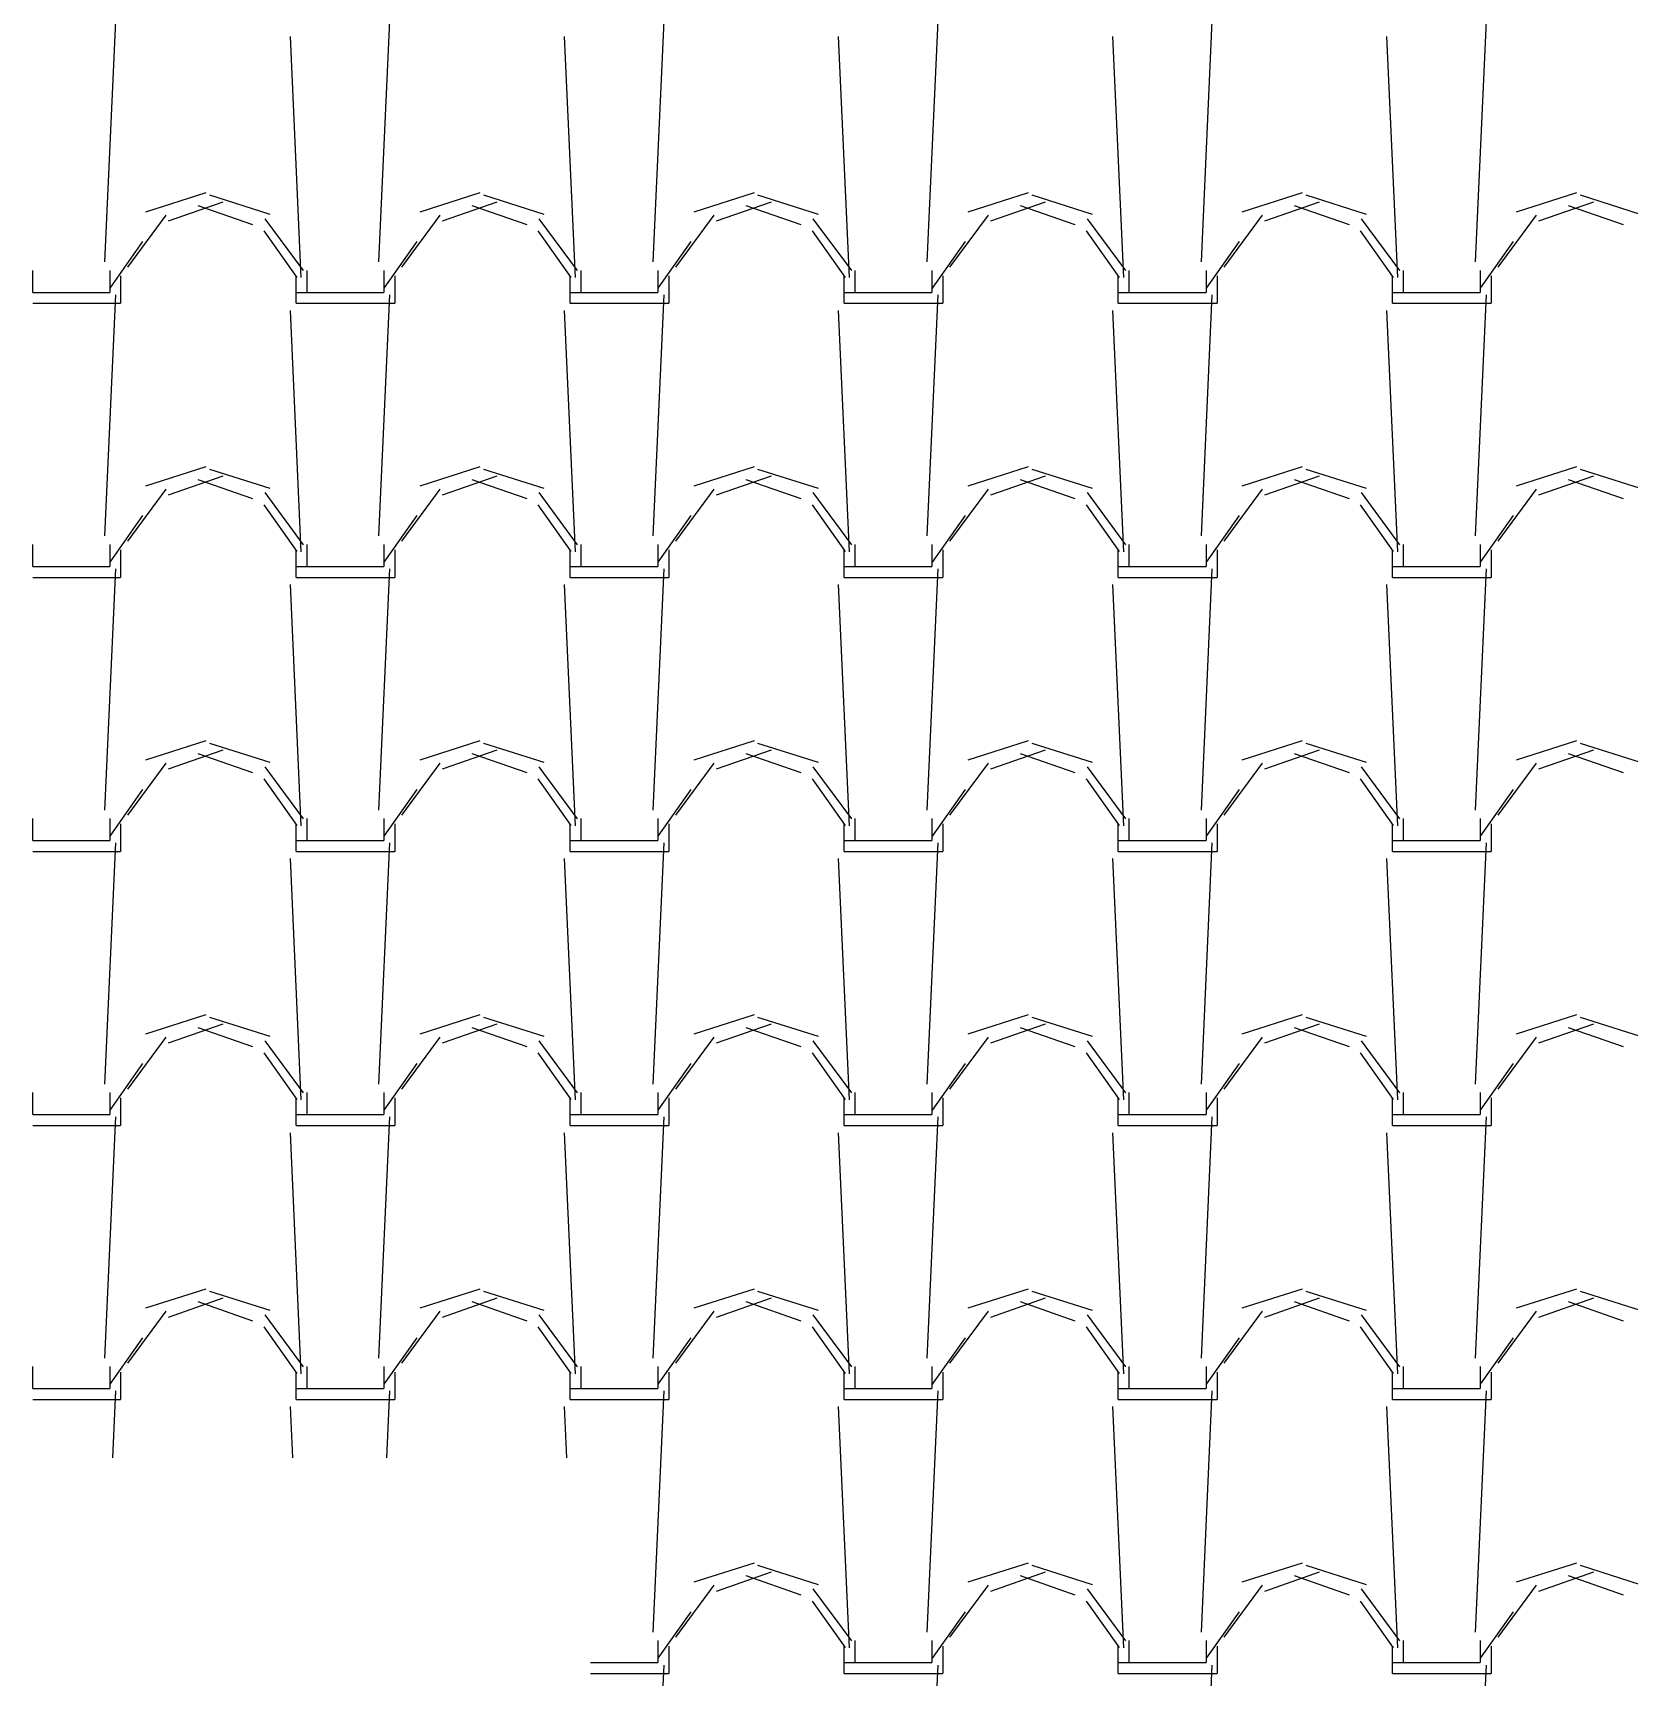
# Model space of a CAD drawing. Header units: millimetres. Extents: x 3923 to 4007, y 744 to 863.
# Drawn here: x 3938.086 to 3939.572, y 831.446 to 832.977 of the extents above; entities that cross this region are included whole.
import ezdxf

# ---------------------------------------------------------------- set-up
doc = ezdxf.new("R2010")
doc.units = ezdxf.units.MM
doc.layers.add('-HIDRO', color=8, linetype='Continuous')

msp = doc.modelspace()

# ---------------------------------------------------------------- linework, layer by layer
at = {"layer": '-HIDRO', "linetype": 'Continuous'}
for p, q in [((3938.1535, 832.7634), (3938.1637, 832.988)), ((3938.4086, 832.7634), (3938.4188, 832.988)), ((3938.6638, 832.7634), (3938.674, 832.9879)), ((3938.9189, 832.7634), (3938.9291, 832.9879)), ((3939.1741, 832.7634), (3939.1843, 832.9879)), ((3939.4292, 832.7634), (3939.4394, 832.9879)), ((3938.3363, 832.7488), (3938.3261, 832.9733)), ((3938.5915, 832.7488), (3938.5813, 832.9733)), ((3938.8466, 832.7488), (3938.8364, 832.9733)), ((3939.1018, 832.7488), (3939.0916, 832.9733)), ((3939.3569, 832.7488), (3939.3467, 832.9733)), ((3938.2475, 832.8277), (3938.1913, 832.8098)), ((3938.3073, 832.8076), (3938.2511, 832.8255)), ((3938.5026, 832.8277), (3938.4465, 832.8098)), ((3938.5624, 832.8076), (3938.5063, 832.8255)), ((3938.7578, 832.8277), (3938.7016, 832.8098)), ((3938.8176, 832.8076), (3938.7614, 832.8255)), ((3939.0129, 832.8277), (3938.9568, 832.8098)), ((3939.0727, 832.8076), (3939.0166, 832.8255)), ((3939.2681, 832.8277), (3939.2119, 832.8098)), ((3939.3279, 832.8076), (3939.2717, 832.8255)), ((3939.5232, 832.8277), (3939.4671, 832.8098)), ((3939.583, 832.8076), (3939.5269, 832.8255)), ((3938.2633, 832.8192), (3938.2123, 832.8013)), ((3938.2913, 832.7979), (3938.2402, 832.8158)), ((3938.5184, 832.8192), (3938.4674, 832.8013)), ((3938.5464, 832.7979), (3938.4954, 832.8158)), ((3938.7736, 832.8192), (3938.7226, 832.8013)), ((3938.8016, 832.7979), (3938.7505, 832.8158)), ((3939.0287, 832.8192), (3938.9777, 832.8013)), ((3939.0567, 832.7979), (3939.0057, 832.8158)), ((3939.2839, 832.8192), (3939.2329, 832.8013)), ((3939.3119, 832.7979), (3939.2608, 832.8158)), ((3939.539, 832.8192), (3939.488, 832.8013)), ((3939.567, 832.7979), (3939.516, 832.8158)), ((3938.2101, 832.8071), (3938.1744, 832.7586)), ((3938.3384, 832.7553), (3938.3026, 832.8037)), ((3938.4653, 832.8071), (3938.4295, 832.7586)), ((3938.5935, 832.7553), (3938.5578, 832.8037)), ((3938.7204, 832.8071), (3938.6847, 832.7586)), ((3938.8487, 832.7553), (3938.8129, 832.8037)), ((3938.9756, 832.8071), (3938.9398, 832.7586)), ((3939.1038, 832.7553), (3939.0681, 832.8037)), ((3939.2307, 832.8071), (3939.195, 832.7586)), ((3939.359, 832.7553), (3939.3232, 832.8037)), ((3939.4859, 832.8071), (3939.4501, 832.7586)), ((3938.1886, 832.7824), (3938.158, 832.7391)), ((3938.3324, 832.749), (3938.3018, 832.7924)), ((3938.4437, 832.7824), (3938.4131, 832.7391)), ((3938.5876, 832.749), (3938.5569, 832.7924)), ((3938.6989, 832.7824), (3938.6683, 832.7391)), ((3938.8427, 832.749), (3938.8121, 832.7924)), ((3938.9541, 832.7824), (3938.9234, 832.7391)), ((3939.0979, 832.749), (3939.0672, 832.7924)), ((3939.2092, 832.7824), (3939.1786, 832.7391)), ((3939.353, 832.749), (3939.3224, 832.7924)), ((3939.4644, 832.7824), (3939.4337, 832.7391)), ((3938.0864, 832.7351), (3938.0864, 832.7555)), ((3938.1579, 832.7555), (3938.1579, 832.7351)), ((3938.1681, 832.7504), (3938.1681, 832.7249)), ((3938.3314, 832.7249), (3938.3314, 832.7504)), ((3938.3416, 832.7351), (3938.3416, 832.7555)), ((3938.413, 832.7555), (3938.413, 832.7351)), ((3938.4232, 832.7504), (3938.4232, 832.7249)), ((3938.5865, 832.7249), (3938.5865, 832.7504)), ((3938.5967, 832.7351), (3938.5967, 832.7555)), ((3938.6682, 832.7555), (3938.6682, 832.7351)), ((3938.6784, 832.7504), (3938.6784, 832.7249)), ((3938.8417, 832.7249), (3938.8417, 832.7504)), ((3938.8519, 832.7351), (3938.8519, 832.7555)), ((3938.9233, 832.7555), (3938.9233, 832.7351)), ((3938.9335, 832.7504), (3938.9335, 832.7249)), ((3939.0968, 832.7249), (3939.0968, 832.7504)), ((3939.107, 832.7351), (3939.107, 832.7555)), ((3939.1785, 832.7555), (3939.1785, 832.7351)), ((3939.1887, 832.7504), (3939.1887, 832.7249)), ((3939.352, 832.7249), (3939.352, 832.7504)), ((3939.3622, 832.7351), (3939.3622, 832.7555)), ((3939.4336, 832.7555), (3939.4336, 832.7351)), ((3939.4438, 832.7504), (3939.4438, 832.7249)), ((3938.0864, 832.7351), (3938.1579, 832.7351)), ((3938.3314, 832.7351), (3938.3416, 832.7351)), ((3938.3416, 832.7351), (3938.413, 832.7351)), ((3938.5865, 832.7351), (3938.5967, 832.7351)), ((3938.5967, 832.7351), (3938.6682, 832.7351)), ((3938.8417, 832.7351), (3938.8519, 832.7351)), ((3938.8519, 832.7351), (3938.9233, 832.7351)), ((3939.0968, 832.7351), (3939.107, 832.7351)), ((3939.107, 832.7351), (3939.1785, 832.7351)), ((3939.352, 832.7351), (3939.3622, 832.7351)), ((3939.3622, 832.7351), (3939.4336, 832.7351)), ((3938.0864, 832.7249), (3938.1681, 832.7249)), ((3938.1535, 832.5083), (3938.1637, 832.7328)), ((3938.3363, 832.4936), (3938.3261, 832.7182)), ((3938.3314, 832.7249), (3938.3416, 832.7249)), ((3938.3416, 832.7249), (3938.4232, 832.7249)), ((3938.4086, 832.5083), (3938.4188, 832.7328)), ((3938.5915, 832.4936), (3938.5813, 832.7182)), ((3938.5865, 832.7249), (3938.5967, 832.7249)), ((3938.5967, 832.7249), (3938.6784, 832.7249)), ((3938.6638, 832.5083), (3938.674, 832.7328)), ((3938.8466, 832.4936), (3938.8364, 832.7182)), ((3938.8417, 832.7249), (3938.8519, 832.7249)), ((3938.8519, 832.7249), (3938.9335, 832.7249)), ((3938.9189, 832.5083), (3938.9291, 832.7328)), ((3939.1018, 832.4936), (3939.0916, 832.7182)), ((3939.0968, 832.7249), (3939.107, 832.7249)), ((3939.107, 832.7249), (3939.1887, 832.7249)), ((3939.1741, 832.5083), (3939.1843, 832.7328)), ((3939.3569, 832.4936), (3939.3467, 832.7182)), ((3939.352, 832.7249), (3939.3622, 832.7249)), ((3939.3622, 832.7249), (3939.4438, 832.7249)), ((3939.4292, 832.5083), (3939.4394, 832.7328)), ((3938.2475, 832.5726), (3938.1913, 832.5547)), ((3938.3073, 832.5524), (3938.2511, 832.5703)), ((3938.5026, 832.5726), (3938.4465, 832.5547)), ((3938.5624, 832.5524), (3938.5063, 832.5703)), ((3938.7578, 832.5726), (3938.7016, 832.5547)), ((3938.8176, 832.5524), (3938.7614, 832.5703)), ((3939.0129, 832.5726), (3938.9568, 832.5547)), ((3939.0727, 832.5524), (3939.0166, 832.5703)), ((3939.2681, 832.5726), (3939.2119, 832.5547)), ((3939.3279, 832.5524), (3939.2717, 832.5703)), ((3939.5232, 832.5726), (3939.4671, 832.5547)), ((3939.583, 832.5524), (3939.5269, 832.5703)), ((3938.2101, 832.552), (3938.1744, 832.5035)), ((3938.2633, 832.564), (3938.2123, 832.5462)), ((3938.2913, 832.5428), (3938.2402, 832.5606)), ((3938.4653, 832.552), (3938.4295, 832.5035)), ((3938.5184, 832.564), (3938.4674, 832.5462)), ((3938.5464, 832.5428), (3938.4954, 832.5606)), ((3938.7204, 832.552), (3938.6847, 832.5035)), ((3938.7736, 832.564), (3938.7226, 832.5462)), ((3938.8016, 832.5428), (3938.7505, 832.5606)), ((3938.9756, 832.552), (3938.9398, 832.5035)), ((3939.0287, 832.564), (3938.9777, 832.5462)), ((3939.0567, 832.5428), (3939.0057, 832.5606)), ((3939.2307, 832.552), (3939.195, 832.5035)), ((3939.2839, 832.564), (3939.2329, 832.5462)), ((3939.3119, 832.5428), (3939.2608, 832.5606)), ((3939.4858, 832.552), (3939.4501, 832.5035)), ((3939.539, 832.564), (3939.488, 832.5462)), ((3939.567, 832.5428), (3939.516, 832.5606)), ((3938.3324, 832.4939), (3938.3018, 832.5372)), ((3938.3384, 832.5001), (3938.3026, 832.5486)), ((3938.5876, 832.4938), (3938.5569, 832.5372)), ((3938.5935, 832.5001), (3938.5578, 832.5486)), ((3938.8427, 832.4938), (3938.8121, 832.5372)), ((3938.8487, 832.5001), (3938.8129, 832.5486)), ((3939.0979, 832.4938), (3939.0672, 832.5372)), ((3939.1038, 832.5001), (3939.0681, 832.5486)), ((3939.353, 832.4938), (3939.3224, 832.5372)), ((3939.359, 832.5001), (3939.3232, 832.5486)), ((3938.1886, 832.5273), (3938.158, 832.4839)), ((3938.4437, 832.5273), (3938.4131, 832.4839)), ((3938.6989, 832.5273), (3938.6683, 832.4839)), ((3938.9541, 832.5273), (3938.9234, 832.4839)), ((3939.2092, 832.5273), (3939.1786, 832.4839)), ((3939.4644, 832.5273), (3939.4337, 832.4839)), ((3938.0864, 832.4799), (3938.0864, 832.5004)), ((3938.1579, 832.5004), (3938.1579, 832.4799)), ((3938.1681, 832.4953), (3938.1681, 832.4697)), ((3938.3314, 832.4697), (3938.3314, 832.4953)), ((3938.3416, 832.4799), (3938.3416, 832.5004)), ((3938.413, 832.5004), (3938.413, 832.4799)), ((3938.4232, 832.4953), (3938.4232, 832.4697)), ((3938.5865, 832.4697), (3938.5865, 832.4953)), ((3938.5967, 832.4799), (3938.5967, 832.5004)), ((3938.6682, 832.5004), (3938.6682, 832.4799)), ((3938.6784, 832.4953), (3938.6784, 832.4697)), ((3938.8417, 832.4697), (3938.8417, 832.4953)), ((3938.8519, 832.4799), (3938.8519, 832.5004)), ((3938.9233, 832.5004), (3938.9233, 832.4799)), ((3938.9335, 832.4953), (3938.9335, 832.4697)), ((3939.0968, 832.4697), (3939.0968, 832.4953)), ((3939.107, 832.4799), (3939.107, 832.5004)), ((3939.1785, 832.5004), (3939.1785, 832.4799)), ((3939.1887, 832.4953), (3939.1887, 832.4697)), ((3939.352, 832.4697), (3939.352, 832.4953)), ((3939.3622, 832.4799), (3939.3622, 832.5004)), ((3939.4336, 832.5004), (3939.4336, 832.4799)), ((3939.4438, 832.4953), (3939.4438, 832.4697)), ((3938.0864, 832.4799), (3938.1579, 832.4799)), ((3938.1535, 832.2531), (3938.1637, 832.4777)), ((3938.3314, 832.4799), (3938.3416, 832.4799)), ((3938.3416, 832.4799), (3938.413, 832.4799)), ((3938.4086, 832.2531), (3938.4188, 832.4776)), ((3938.5865, 832.4799), (3938.5967, 832.4799)), ((3938.5967, 832.4799), (3938.6682, 832.4799)), ((3938.6638, 832.2531), (3938.674, 832.4776)), ((3938.8417, 832.4799), (3938.8519, 832.4799)), ((3938.8519, 832.4799), (3938.9233, 832.4799)), ((3938.9189, 832.2531), (3938.9291, 832.4776)), ((3939.0968, 832.4799), (3939.107, 832.4799)), ((3939.107, 832.4799), (3939.1785, 832.4799)), ((3939.1741, 832.2531), (3939.1843, 832.4776)), ((3939.352, 832.4799), (3939.3622, 832.4799)), ((3939.3622, 832.4799), (3939.4336, 832.4799)), ((3939.4292, 832.2531), (3939.4394, 832.4776)), ((3938.0864, 832.4697), (3938.1681, 832.4697)), ((3938.3363, 832.2385), (3938.3261, 832.463)), ((3938.3314, 832.4697), (3938.3416, 832.4697)), ((3938.3416, 832.4697), (3938.4232, 832.4697)), ((3938.5915, 832.2385), (3938.5813, 832.463)), ((3938.5865, 832.4697), (3938.5967, 832.4697)), ((3938.5967, 832.4697), (3938.6784, 832.4697)), ((3938.8466, 832.2385), (3938.8364, 832.463)), ((3938.8417, 832.4697), (3938.8519, 832.4697)), ((3938.8519, 832.4697), (3938.9335, 832.4697)), ((3939.1018, 832.2385), (3939.0916, 832.463)), ((3939.0968, 832.4697), (3939.107, 832.4697)), ((3939.107, 832.4697), (3939.1887, 832.4697)), ((3939.3569, 832.2385), (3939.3467, 832.463)), ((3939.352, 832.4697), (3939.3622, 832.4697)), ((3939.3622, 832.4697), (3939.4438, 832.4697)), ((3938.2475, 832.3174), (3938.1913, 832.2995)), ((3938.2633, 832.3089), (3938.2123, 832.291)), ((3938.2913, 832.2876), (3938.2402, 832.3055)), ((3938.3073, 832.2973), (3938.2511, 832.3152)), ((3938.5026, 832.3174), (3938.4465, 832.2995)), ((3938.5184, 832.3089), (3938.4674, 832.291)), ((3938.5464, 832.2876), (3938.4954, 832.3055)), ((3938.5624, 832.2973), (3938.5063, 832.3152)), ((3938.7578, 832.3174), (3938.7016, 832.2995)), ((3938.7736, 832.3089), (3938.7226, 832.291)), ((3938.8016, 832.2876), (3938.7505, 832.3055)), ((3938.8176, 832.2973), (3938.7614, 832.3152)), ((3939.0129, 832.3174), (3938.9568, 832.2995)), ((3939.0287, 832.3089), (3938.9777, 832.291)), ((3939.0567, 832.2876), (3939.0057, 832.3055)), ((3939.0727, 832.2973), (3939.0166, 832.3152)), ((3939.2681, 832.3174), (3939.2119, 832.2995)), ((3939.2839, 832.3089), (3939.2329, 832.291)), ((3939.3119, 832.2876), (3939.2608, 832.3055)), ((3939.3279, 832.2973), (3939.2717, 832.3152)), ((3939.5232, 832.3174), (3939.4671, 832.2995)), ((3939.539, 832.3089), (3939.488, 832.291)), ((3939.567, 832.2876), (3939.516, 832.3055)), ((3939.583, 832.2973), (3939.5269, 832.3152)), ((3938.2101, 832.2968), (3938.1744, 832.2483)), ((3938.3384, 832.245), (3938.3026, 832.2934)), ((3938.4653, 832.2968), (3938.4295, 832.2483)), ((3938.5935, 832.245), (3938.5578, 832.2934)), ((3938.7204, 832.2968), (3938.6847, 832.2483)), ((3938.8487, 832.245), (3938.8129, 832.2934)), ((3938.9756, 832.2968), (3938.9398, 832.2483)), ((3939.1038, 832.245), (3939.0681, 832.2934)), ((3939.2307, 832.2968), (3939.195, 832.2483)), ((3939.359, 832.245), (3939.3232, 832.2934)), ((3939.4858, 832.2968), (3939.4501, 832.2483)), ((3938.3324, 832.2387), (3938.3018, 832.2821)), ((3938.5876, 832.2387), (3938.5569, 832.2821)), ((3938.8427, 832.2387), (3938.8121, 832.2821)), ((3939.0979, 832.2387), (3939.0672, 832.2821)), ((3939.353, 832.2387), (3939.3224, 832.2821)), ((3938.1886, 832.2721), (3938.158, 832.2288)), ((3938.4437, 832.2721), (3938.4131, 832.2288)), ((3938.6989, 832.2721), (3938.6683, 832.2288)), ((3938.9541, 832.2721), (3938.9234, 832.2288)), ((3939.2092, 832.2721), (3939.1786, 832.2288)), ((3939.4644, 832.2721), (3939.4337, 832.2288)), ((3938.0864, 832.2248), (3938.0864, 832.2452)), ((3938.1579, 832.2452), (3938.1579, 832.2248)), ((3938.3416, 832.2248), (3938.3416, 832.2452)), ((3938.413, 832.2452), (3938.413, 832.2248)), ((3938.5967, 832.2248), (3938.5967, 832.2452)), ((3938.6682, 832.2452), (3938.6682, 832.2248)), ((3938.8519, 832.2248), (3938.8519, 832.2452)), ((3938.9233, 832.2452), (3938.9233, 832.2248)), ((3939.107, 832.2248), (3939.107, 832.2452)), ((3939.1785, 832.2452), (3939.1785, 832.2248)), ((3939.3622, 832.2248), (3939.3622, 832.2452)), ((3939.4336, 832.2452), (3939.4336, 832.2248)), ((3938.1681, 832.2401), (3938.1681, 832.2146)), ((3938.3314, 832.2146), (3938.3314, 832.2401)), ((3938.4232, 832.2401), (3938.4232, 832.2146)), ((3938.5865, 832.2146), (3938.5865, 832.2401)), ((3938.6784, 832.2401), (3938.6784, 832.2146)), ((3938.8417, 832.2146), (3938.8417, 832.2401)), ((3938.9335, 832.2401), (3938.9335, 832.2146)), ((3939.0968, 832.2146), (3939.0968, 832.2401)), ((3939.1887, 832.2401), (3939.1887, 832.2146)), ((3939.352, 832.2146), (3939.352, 832.2401)), ((3939.4438, 832.2401), (3939.4438, 832.2146)), ((3938.0864, 832.2248), (3938.1579, 832.2248)), ((3938.0864, 832.2146), (3938.1681, 832.2146)), ((3938.1535, 831.998), (3938.1637, 832.2225)), ((3938.3314, 832.2248), (3938.3416, 832.2248)), ((3938.3314, 832.2146), (3938.3416, 832.2146)), ((3938.3416, 832.2248), (3938.413, 832.2248)), ((3938.3416, 832.2146), (3938.4232, 832.2146)), ((3938.4086, 831.998), (3938.4188, 832.2225)), ((3938.5865, 832.2248), (3938.5967, 832.2248)), ((3938.5865, 832.2146), (3938.5967, 832.2146)), ((3938.5967, 832.2248), (3938.6682, 832.2248)), ((3938.5967, 832.2146), (3938.6784, 832.2146)), ((3938.6638, 831.998), (3938.674, 832.2225)), ((3938.8417, 832.2248), (3938.8519, 832.2248)), ((3938.8417, 832.2146), (3938.8519, 832.2146)), ((3938.8519, 832.2248), (3938.9233, 832.2248)), ((3938.8519, 832.2146), (3938.9335, 832.2146)), ((3938.9189, 831.998), (3938.9291, 832.2225)), ((3939.0968, 832.2248), (3939.107, 832.2248)), ((3939.0968, 832.2146), (3939.107, 832.2146)), ((3939.107, 832.2248), (3939.1785, 832.2248)), ((3939.107, 832.2146), (3939.1887, 832.2146)), ((3939.1741, 831.998), (3939.1843, 832.2225)), ((3939.352, 832.2248), (3939.3622, 832.2248)), ((3939.352, 832.2146), (3939.3622, 832.2146)), ((3939.3622, 832.2248), (3939.4336, 832.2248)), ((3939.3622, 832.2146), (3939.4438, 832.2146)), ((3939.4292, 831.998), (3939.4394, 832.2225)), ((3938.3363, 831.9833), (3938.3261, 832.2079)), ((3938.5915, 831.9833), (3938.5813, 832.2079)), ((3938.8466, 831.9833), (3938.8364, 832.2079)), ((3939.1018, 831.9833), (3939.0916, 832.2079)), ((3939.3569, 831.9833), (3939.3467, 832.2079)), ((3938.2475, 832.0623), (3938.1913, 832.0444)), ((3938.3073, 832.0421), (3938.2511, 832.06)), ((3938.5026, 832.0623), (3938.4465, 832.0444)), ((3938.5624, 832.0421), (3938.5063, 832.06)), ((3938.7578, 832.0623), (3938.7016, 832.0444)), ((3938.8176, 832.0421), (3938.7614, 832.06)), ((3939.0129, 832.0623), (3938.9568, 832.0444)), ((3939.0727, 832.0421), (3939.0166, 832.06)), ((3939.2681, 832.0623), (3939.2119, 832.0444)), ((3939.3279, 832.0421), (3939.2717, 832.06)), ((3939.5232, 832.0623), (3939.4671, 832.0444)), ((3939.583, 832.0421), (3939.5269, 832.06)), ((3938.2633, 832.0537), (3938.2123, 832.0359)), ((3938.2913, 832.0325), (3938.2402, 832.0503)), ((3938.5184, 832.0537), (3938.4674, 832.0359)), ((3938.5464, 832.0325), (3938.4954, 832.0503)), ((3938.7736, 832.0537), (3938.7226, 832.0359)), ((3938.8016, 832.0325), (3938.7505, 832.0503)), ((3939.0287, 832.0537), (3938.9777, 832.0359)), ((3939.0567, 832.0325), (3939.0057, 832.0503)), ((3939.2839, 832.0537), (3939.2329, 832.0359)), ((3939.3119, 832.0325), (3939.2608, 832.0503)), ((3939.539, 832.0537), (3939.488, 832.0359)), ((3939.567, 832.0325), (3939.516, 832.0503)), ((3938.2101, 832.0417), (3938.1744, 831.9932)), ((3938.3384, 831.9898), (3938.3027, 832.0383)), ((3938.4653, 832.0417), (3938.4295, 831.9932)), ((3938.5935, 831.9898), (3938.5578, 832.0383)), ((3938.7204, 832.0417), (3938.6847, 831.9932)), ((3938.8487, 831.9898), (3938.8129, 832.0383)), ((3938.9756, 832.0417), (3938.9398, 831.9932)), ((3939.1038, 831.9898), (3939.0681, 832.0383)), ((3939.2307, 832.0417), (3939.195, 831.9932)), ((3939.359, 831.9898), (3939.3232, 832.0383)), ((3939.4858, 832.0417), (3939.4501, 831.9932)), ((3938.1886, 832.017), (3938.158, 831.9736)), ((3938.3324, 831.9836), (3938.3018, 832.0269)), ((3938.4438, 832.017), (3938.4131, 831.9736)), ((3938.5876, 831.9836), (3938.5569, 832.0269)), ((3938.6989, 832.017), (3938.6683, 831.9736)), ((3938.8427, 831.9835), (3938.8121, 832.0269)), ((3938.9541, 832.017), (3938.9234, 831.9736)), ((3939.0979, 831.9835), (3939.0672, 832.0269)), ((3939.2092, 832.017), (3939.1786, 831.9736)), ((3939.353, 831.9835), (3939.3224, 832.0269)), ((3939.4644, 832.017), (3939.4337, 831.9736)), ((3938.0864, 831.9696), (3938.0864, 831.9901)), ((3938.1579, 831.9901), (3938.1579, 831.9696)), ((3938.1681, 831.985), (3938.1681, 831.9594)), ((3938.3314, 831.9594), (3938.3314, 831.985)), ((3938.3416, 831.9696), (3938.3416, 831.9901)), ((3938.413, 831.9901), (3938.413, 831.9696)), ((3938.4232, 831.985), (3938.4232, 831.9594)), ((3938.5865, 831.9594), (3938.5865, 831.985)), ((3938.5967, 831.9696), (3938.5967, 831.9901)), ((3938.6682, 831.9901), (3938.6682, 831.9696)), ((3938.6784, 831.985), (3938.6784, 831.9594)), ((3938.8417, 831.9594), (3938.8417, 831.985)), ((3938.8519, 831.9696), (3938.8519, 831.9901)), ((3938.9233, 831.9901), (3938.9233, 831.9696)), ((3938.9335, 831.985), (3938.9335, 831.9594)), ((3939.0968, 831.9594), (3939.0968, 831.985)), ((3939.107, 831.9696), (3939.107, 831.9901)), ((3939.1785, 831.9901), (3939.1785, 831.9696)), ((3939.1887, 831.985), (3939.1887, 831.9594)), ((3939.352, 831.9594), (3939.352, 831.985)), ((3939.3622, 831.9696), (3939.3622, 831.9901)), ((3939.4336, 831.9901), (3939.4336, 831.9696)), ((3939.4438, 831.985), (3939.4438, 831.9594)), ((3938.0864, 831.9696), (3938.1579, 831.9696)), ((3938.3314, 831.9696), (3938.3416, 831.9696)), ((3938.3416, 831.9696), (3938.413, 831.9696)), ((3938.5865, 831.9696), (3938.5967, 831.9696)), ((3938.5967, 831.9696), (3938.6682, 831.9696)), ((3938.8417, 831.9696), (3938.8519, 831.9696)), ((3938.8519, 831.9696), (3938.9233, 831.9696)), ((3939.0968, 831.9696), (3939.107, 831.9696)), ((3939.107, 831.9696), (3939.1785, 831.9696)), ((3939.352, 831.9696), (3939.3622, 831.9696)), ((3939.3622, 831.9696), (3939.4336, 831.9696)), ((3938.0864, 831.9594), (3938.1681, 831.9594)), ((3938.1535, 831.7428), (3938.1637, 831.9674)), ((3938.3363, 831.7282), (3938.3261, 831.9527)), ((3938.3314, 831.9594), (3938.3416, 831.9594)), ((3938.3416, 831.9594), (3938.4232, 831.9594)), ((3938.4086, 831.7428), (3938.4188, 831.9673)), ((3938.5915, 831.7282), (3938.5813, 831.9527)), ((3938.5865, 831.9594), (3938.5967, 831.9594)), ((3938.5967, 831.9594), (3938.6784, 831.9594)), ((3938.6638, 831.7428), (3938.674, 831.9673)), ((3938.8466, 831.7282), (3938.8364, 831.9527)), ((3938.8417, 831.9594), (3938.8519, 831.9594)), ((3938.8519, 831.9594), (3938.9335, 831.9594)), ((3938.9189, 831.7428), (3938.9291, 831.9673)), ((3939.1018, 831.7282), (3939.0916, 831.9527)), ((3939.0968, 831.9594), (3939.107, 831.9594)), ((3939.107, 831.9594), (3939.1887, 831.9594)), ((3939.1741, 831.7428), (3939.1843, 831.9673)), ((3939.3569, 831.7282), (3939.3467, 831.9527)), ((3939.352, 831.9594), (3939.3622, 831.9594)), ((3939.3622, 831.9594), (3939.4438, 831.9594)), ((3939.4292, 831.7428), (3939.4394, 831.9673)), ((3938.2475, 831.8071), (3938.1913, 831.7892)), ((3938.3073, 831.787), (3938.2511, 831.8049)), ((3938.5026, 831.8071), (3938.4465, 831.7892)), ((3938.5624, 831.787), (3938.5063, 831.8049)), ((3938.7578, 831.8071), (3938.7016, 831.7892)), ((3938.8176, 831.787), (3938.7614, 831.8049)), ((3939.0129, 831.8071), (3938.9568, 831.7892)), ((3939.0727, 831.787), (3939.0166, 831.8049)), ((3939.2681, 831.8071), (3939.2119, 831.7892)), ((3939.3279, 831.787), (3939.2717, 831.8049)), ((3939.5232, 831.8071), (3939.4671, 831.7892)), ((3939.583, 831.787), (3939.5269, 831.8049)), ((3938.2101, 831.7865), (3938.1744, 831.738)), ((3938.2633, 831.7986), (3938.2123, 831.7807)), ((3938.2913, 831.7773), (3938.2402, 831.7952)), ((3938.4653, 831.7865), (3938.4295, 831.738)), ((3938.5184, 831.7986), (3938.4674, 831.7807)), ((3938.5464, 831.7773), (3938.4954, 831.7952)), ((3938.7204, 831.7865), (3938.6847, 831.738)), ((3938.7736, 831.7986), (3938.7226, 831.7807)), ((3938.8016, 831.7773), (3938.7505, 831.7952)), ((3938.9755, 831.7865), (3938.9398, 831.738)), ((3939.0287, 831.7986), (3938.9777, 831.7807)), ((3939.0567, 831.7773), (3939.0057, 831.7952)), ((3939.2307, 831.7865), (3939.195, 831.738)), ((3939.2839, 831.7986), (3939.2329, 831.7807)), ((3939.3119, 831.7773), (3939.2608, 831.7952)), ((3939.4858, 831.7865), (3939.4501, 831.738)), ((3939.539, 831.7986), (3939.488, 831.7807)), ((3939.567, 831.7773), (3939.516, 831.7952)), ((3938.3324, 831.7284), (3938.3018, 831.7718)), ((3938.3384, 831.7347), (3938.3027, 831.7831)), ((3938.5876, 831.7284), (3938.5569, 831.7718)), ((3938.5935, 831.7347), (3938.5578, 831.7831)), ((3938.8427, 831.7284), (3938.8121, 831.7718)), ((3938.8487, 831.7347), (3938.8129, 831.7831)), ((3939.0979, 831.7284), (3939.0672, 831.7718)), ((3939.1038, 831.7347), (3939.0681, 831.7831)), ((3939.353, 831.7284), (3939.3224, 831.7718)), ((3939.359, 831.7347), (3939.3232, 831.7831)), ((3938.1886, 831.7618), (3938.158, 831.7185)), ((3938.4438, 831.7618), (3938.4131, 831.7185)), ((3938.6989, 831.7618), (3938.6683, 831.7185)), ((3938.9541, 831.7618), (3938.9234, 831.7185)), ((3939.2092, 831.7618), (3939.1786, 831.7185)), ((3939.4644, 831.7618), (3939.4337, 831.7185)), ((3938.0864, 831.7145), (3938.0864, 831.7349)), ((3938.1579, 831.7349), (3938.1579, 831.7145)), ((3938.1681, 831.7298), (3938.1681, 831.7043)), ((3938.3314, 831.7043), (3938.3314, 831.7298)), ((3938.3416, 831.7145), (3938.3416, 831.7349)), ((3938.413, 831.7349), (3938.413, 831.7145)), ((3938.4232, 831.7298), (3938.4232, 831.7043)), ((3938.5865, 831.7043), (3938.5865, 831.7298)), ((3938.5967, 831.7145), (3938.5967, 831.7349)), ((3938.6682, 831.7349), (3938.6682, 831.7145)), ((3938.6784, 831.7298), (3938.6784, 831.7043)), ((3938.8417, 831.7043), (3938.8417, 831.7298)), ((3938.8519, 831.7145), (3938.8519, 831.7349)), ((3938.9233, 831.7349), (3938.9233, 831.7145)), ((3938.9335, 831.7298), (3938.9335, 831.7043)), ((3939.0968, 831.7043), (3939.0968, 831.7298)), ((3939.107, 831.7145), (3939.107, 831.7349)), ((3939.1785, 831.7349), (3939.1785, 831.7145)), ((3939.1887, 831.7298), (3939.1887, 831.7043)), ((3939.352, 831.7043), (3939.352, 831.7298)), ((3939.3622, 831.7145), (3939.3622, 831.7349)), ((3939.4336, 831.7349), (3939.4336, 831.7145)), ((3939.4438, 831.7298), (3939.4438, 831.7043)), ((3938.0864, 831.7145), (3938.1579, 831.7145)), ((3938.1608, 831.65), (3938.1637, 831.7122)), ((3938.3314, 831.7145), (3938.3416, 831.7145)), ((3938.3416, 831.7145), (3938.413, 831.7145)), ((3938.416, 831.65), (3938.4188, 831.7122)), ((3938.5865, 831.7145), (3938.5967, 831.7145)), ((3938.5967, 831.7145), (3938.6682, 831.7145)), ((3938.6638, 831.4877), (3938.674, 831.7122)), ((3938.8417, 831.7145), (3938.8519, 831.7145)), ((3938.8519, 831.7145), (3938.9233, 831.7145)), ((3938.9189, 831.4877), (3938.9291, 831.7122)), ((3939.0968, 831.7145), (3939.107, 831.7145)), ((3939.107, 831.7145), (3939.1785, 831.7145)), ((3939.1741, 831.4877), (3939.1843, 831.7122)), ((3939.352, 831.7145), (3939.3622, 831.7145)), ((3939.3622, 831.7145), (3939.4336, 831.7145)), ((3939.4292, 831.4877), (3939.4394, 831.7122)), ((3938.0864, 831.7043), (3938.1681, 831.7043)), ((3938.3283, 831.65), (3938.3261, 831.6976)), ((3938.3314, 831.7043), (3938.3416, 831.7043)), ((3938.3416, 831.7043), (3938.4232, 831.7043)), ((3938.5834, 831.65), (3938.5813, 831.6976)), ((3938.5865, 831.7043), (3938.5967, 831.7043)), ((3938.5967, 831.7043), (3938.6784, 831.7043)), ((3938.8466, 831.473), (3938.8364, 831.6976)), ((3938.8417, 831.7043), (3938.8519, 831.7043)), ((3938.8519, 831.7043), (3938.9335, 831.7043)), ((3939.1018, 831.473), (3939.0916, 831.6976)), ((3939.0968, 831.7043), (3939.107, 831.7043)), ((3939.107, 831.7043), (3939.1887, 831.7043)), ((3939.3569, 831.473), (3939.3467, 831.6976)), ((3939.352, 831.7043), (3939.3622, 831.7043)), ((3939.3622, 831.7043), (3939.4438, 831.7043)), ((3938.7578, 831.552), (3938.7016, 831.5341)), ((3938.7736, 831.5434), (3938.7226, 831.5256)), ((3938.8016, 831.5222), (3938.7505, 831.54)), ((3938.8176, 831.5318), (3938.7614, 831.5497)), ((3939.0129, 831.552), (3938.9568, 831.5341)), ((3939.0287, 831.5434), (3938.9777, 831.5256)), ((3939.0567, 831.5222), (3939.0057, 831.54)), ((3939.0727, 831.5318), (3939.0166, 831.5497)), ((3939.2681, 831.552), (3939.2119, 831.5341)), ((3939.2839, 831.5434), (3939.2329, 831.5256)), ((3939.3119, 831.5222), (3939.2608, 831.54)), ((3939.3279, 831.5318), (3939.2717, 831.5497)), ((3939.5232, 831.552), (3939.4671, 831.5341)), ((3939.539, 831.5434), (3939.488, 831.5256)), ((3939.567, 831.5222), (3939.516, 831.54)), ((3939.583, 831.5318), (3939.5269, 831.5497)), ((3938.7204, 831.5314), (3938.6847, 831.4829)), ((3938.8487, 831.4795), (3938.8129, 831.528)), ((3938.9755, 831.5314), (3938.9398, 831.4829)), ((3939.1038, 831.4795), (3939.0681, 831.528)), ((3939.2307, 831.5314), (3939.195, 831.4829)), ((3939.359, 831.4795), (3939.3232, 831.528)), ((3939.4858, 831.5314), (3939.4501, 831.4829)), ((3938.8427, 831.4733), (3938.8121, 831.5166)), ((3939.0979, 831.4733), (3939.0672, 831.5166)), ((3939.353, 831.4732), (3939.3224, 831.5166)), ((3938.6989, 831.5067), (3938.6683, 831.4633)), ((3938.9541, 831.5067), (3938.9234, 831.4633)), ((3939.2092, 831.5067), (3939.1786, 831.4633)), ((3939.4644, 831.5067), (3939.4337, 831.4633)), ((3938.6682, 831.4798), (3938.6682, 831.4593)), ((3938.8519, 831.4593), (3938.8519, 831.4798)), ((3938.9233, 831.4798), (3938.9233, 831.4593)), ((3939.107, 831.4593), (3939.107, 831.4798)), ((3939.1785, 831.4798), (3939.1785, 831.4593)), ((3939.3622, 831.4593), (3939.3622, 831.4798)), ((3939.4336, 831.4798), (3939.4336, 831.4593)), ((3938.6784, 831.4747), (3938.6784, 831.4491)), ((3938.8417, 831.4491), (3938.8417, 831.4747)), ((3938.9335, 831.4747), (3938.9335, 831.4491)), ((3939.0968, 831.4491), (3939.0968, 831.4747)), ((3939.1887, 831.4747), (3939.1887, 831.4491)), ((3939.352, 831.4491), (3939.352, 831.4747)), ((3939.4438, 831.4747), (3939.4438, 831.4491)), ((3938.6055, 831.4593), (3938.6682, 831.4593)), ((3938.6055, 831.4491), (3938.6784, 831.4491)), ((3938.6638, 831.2325), (3938.674, 831.457)), ((3938.8417, 831.4593), (3938.8519, 831.4593)), ((3938.8417, 831.4491), (3938.8519, 831.4491)), ((3938.8519, 831.4593), (3938.9233, 831.4593)), ((3938.8519, 831.4491), (3938.9335, 831.4491)), ((3938.9189, 831.2325), (3938.9291, 831.457)), ((3939.0968, 831.4593), (3939.107, 831.4593)), ((3939.0968, 831.4491), (3939.107, 831.4491)), ((3939.107, 831.4593), (3939.1785, 831.4593)), ((3939.107, 831.4491), (3939.1887, 831.4491)), ((3939.1741, 831.2325), (3939.1843, 831.457)), ((3939.352, 831.4593), (3939.3622, 831.4593)), ((3939.352, 831.4491), (3939.3622, 831.4491)), ((3939.3622, 831.4593), (3939.4336, 831.4593)), ((3939.3622, 831.4491), (3939.4438, 831.4491)), ((3939.4292, 831.2325), (3939.4394, 831.457))]:
    msp.add_line(p, q, dxfattribs=at)

doc.saveas('drawing.dxf')
